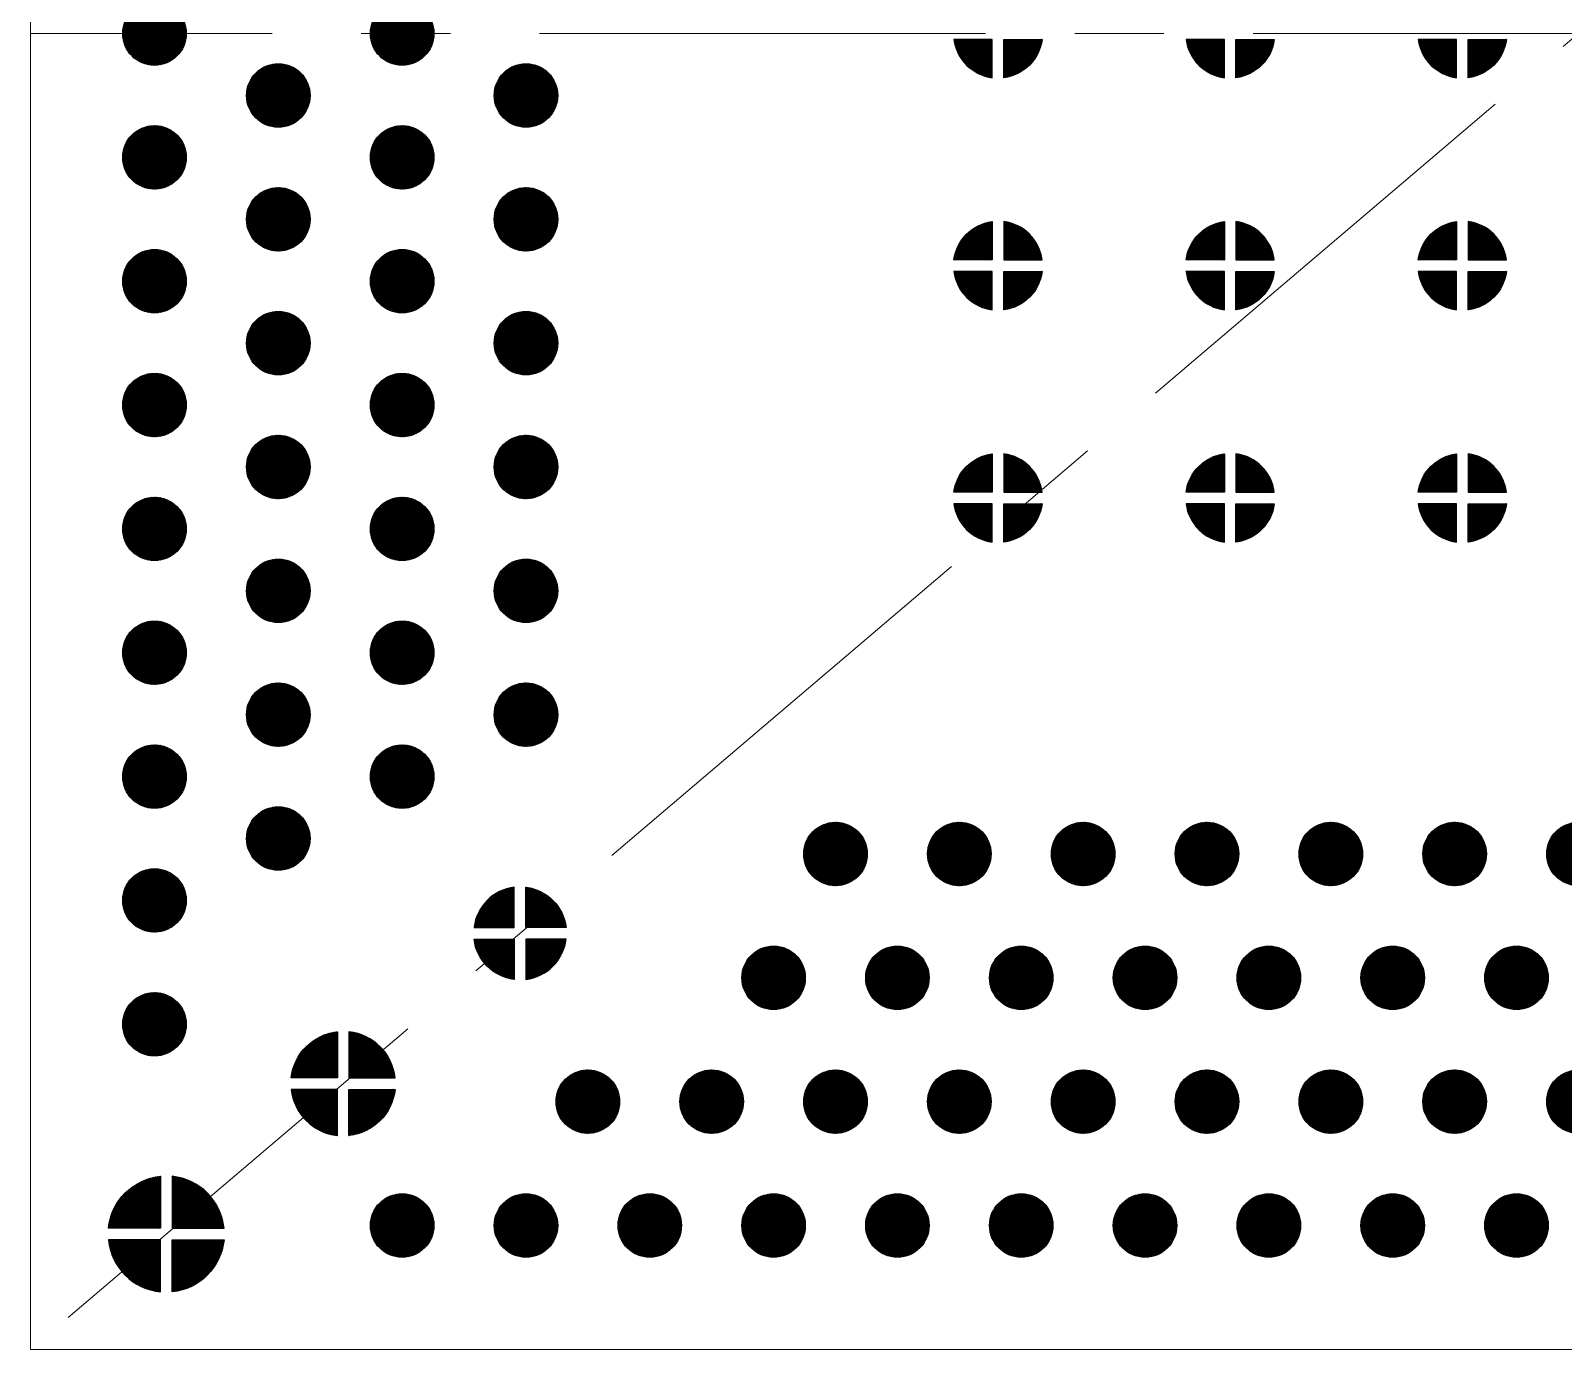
# Model space of a CAD drawing. Extents: x 0 to 271, y -103 to 160.
# Drawn here: x 0 to 19.8, y 0 to 17.04 of the extents above; entities that cross this region are included whole.
import ezdxf

# ---------------------------------------------------------------- set-up
doc = ezdxf.new("R2010")
doc.units = 0
doc.header["$LTSCALE"] = 15.367
doc.header["$MEASUREMENT"] = 0
doc.linetypes.add('CENTER', pattern=[0.6, 0.375, -0.075, 0.075, -0.075])
doc.layers.get('0').update_dxf_attribs({"linetype": 'CONTINUOUS'})
doc.layers.add('03___PRT_ALL_CURVES', color=7, linetype='CONTINUOUS')
pattern_1 = [(225, (-36.772168, 67.761046), (-0.0088388348, 0.0088388348), []), (135, (-36.772168, 67.761046), (0.0088388348, 0.0088388348), [])]

msp = doc.modelspace()

# ---------------------------------------------------------------- hatches: boundary and pattern name
h = msp.add_hatch()
h.set_pattern_fill('ANSI37', color=34, scale=0.1, angle=90, style=0)
h.set_pattern_definition([(135, (-39.972168, -49.161046), (-0.0088388348, -0.0088388348), []), (225, (-39.972168, -49.161046), (0.0088388348, -0.0088388348), [])])
h.paths.add_polyline_path([(2.01, 17, 1), (1.19, 17, 1)])
h = msp.add_hatch()
h.set_pattern_fill('ANSI37', color=34, scale=0.1, angle=90, style=0)
h.set_pattern_definition([(135, (-36.772168, -49.161046), (-0.0088388348, -0.0088388348), []), (225, (-36.772168, -49.161046), (0.0088388348, -0.0088388348), [])])
h.paths.add_polyline_path([(5.21, 17, 1), (4.39, 17, 1)])
h = msp.add_hatch()
h.set_pattern_fill('ANSI37', color=34, scale=0.1, angle=90, style=0)
h.set_pattern_definition([(45, (61.772168, -39.761046), (0.0088388348, -0.0088388348), []), (315, (61.772168, -39.761046), (-0.0088388348, -0.0088388348), [])])
edge = h.paths.add_edge_path()
edge.add_line((12.425, 16.43), (12.425, 16.925))
edge.add_line((12.425, 16.925), (11.93, 16.925))
edge.add_arc((12.5, 17), 0.575, 187.4947, 262.5053)
h = msp.add_hatch()
h.set_pattern_fill('ANSI37', color=34, scale=0.1, angle=90, style=0)
h.set_pattern_definition([(135, (-36.772168, -39.761046), (-0.0088388348, -0.0088388348), []), (225, (-36.772168, -39.761046), (0.0088388348, -0.0088388348), [])])
edge = h.paths.add_edge_path()
edge.add_line((12.575, 16.43), (12.575, 16.925))
edge.add_line((12.575, 16.925), (13.07, 16.925))
edge.add_arc((12.5, 17), 0.575, 277.4947, 352.5053, ccw=False)
h = msp.add_hatch()
h.set_pattern_fill('ANSI37', color=34, scale=0.1, angle=90, style=0)
h.set_pattern_definition([(45, (64.772168, -39.761046), (0.0088388348, -0.0088388348), []), (315, (64.772168, -39.761046), (-0.0088388348, -0.0088388348), [])])
edge = h.paths.add_edge_path()
edge.add_line((15.425, 16.43), (15.425, 16.925))
edge.add_line((15.425, 16.925), (14.93, 16.925))
edge.add_arc((15.5, 17), 0.575, 187.4947, 262.5053)
h = msp.add_hatch()
h.set_pattern_fill('ANSI37', color=34, scale=0.1, angle=90, style=0)
h.set_pattern_definition([(135, (-33.772168, -39.761046), (-0.0088388348, -0.0088388348), []), (225, (-33.772168, -39.761046), (0.0088388348, -0.0088388348), [])])
edge = h.paths.add_edge_path()
edge.add_line((15.575, 16.43), (15.575, 16.925))
edge.add_line((15.575, 16.925), (16.07, 16.925))
edge.add_arc((15.5, 17), 0.575, 277.4947, 352.5053, ccw=False)
h = msp.add_hatch()
h.set_pattern_fill('ANSI37', color=34, scale=0.1, angle=90, style=0)
h.set_pattern_definition([(45, (67.772168, -39.761046), (0.0088388348, -0.0088388348), []), (315, (67.772168, -39.761046), (-0.0088388348, -0.0088388348), [])])
edge = h.paths.add_edge_path()
edge.add_line((18.425, 16.43), (18.425, 16.925))
edge.add_line((18.425, 16.925), (17.93, 16.925))
edge.add_arc((18.5, 17), 0.575, 187.4947, 262.5053)
h = msp.add_hatch()
h.set_pattern_fill('ANSI37', color=34, scale=0.1, angle=90, style=0)
h.set_pattern_definition([(135, (-30.772168, -39.761046), (-0.0088388348, -0.0088388348), []), (225, (-30.772168, -39.761046), (0.0088388348, -0.0088388348), [])])
edge = h.paths.add_edge_path()
edge.add_line((18.575, 16.43), (18.575, 16.925))
edge.add_line((18.575, 16.925), (19.07, 16.925))
edge.add_arc((18.5, 17), 0.575, 277.4947, 352.5053, ccw=False)
h = msp.add_hatch()
h.set_pattern_fill('ANSI37', color=34, scale=0.1, angle=90, style=0)
h.set_pattern_definition([(135, (-38.372168, -49.961046), (-0.0088388348, -0.0088388348), []), (225, (-38.372168, -49.961046), (0.0088388348, -0.0088388348), [])])
h.paths.add_polyline_path([(3.61, 16.2, 1), (2.79, 16.2, 1)])
h = msp.add_hatch()
h.set_pattern_fill('ANSI37', color=34, scale=0.1, angle=90, style=0)
h.set_pattern_definition([(135, (-35.172168, -49.961046), (-0.0088388348, -0.0088388348), []), (225, (-35.172168, -49.961046), (0.0088388348, -0.0088388348), [])])
h.paths.add_polyline_path([(6.81, 16.2, 1), (5.99, 16.2, 1)])
h = msp.add_hatch()
h.set_pattern_fill('ANSI37', color=34, scale=0.1, angle=90, style=0)
h.set_pattern_definition([(135, (-39.972168, -50.761046), (-0.0088388348, -0.0088388348), []), (225, (-39.972168, -50.761046), (0.0088388348, -0.0088388348), [])])
h.paths.add_polyline_path([(2.01, 15.4, 1), (1.19, 15.4, 1)])
h = msp.add_hatch()
h.set_pattern_fill('ANSI37', color=34, scale=0.1, angle=90, style=0)
h.set_pattern_definition([(135, (-36.772168, -50.761046), (-0.0088388348, -0.0088388348), []), (225, (-36.772168, -50.761046), (0.0088388348, -0.0088388348), [])])
h.paths.add_polyline_path([(5.21, 15.4, 1), (4.39, 15.4, 1)])
h = msp.add_hatch()
h.set_pattern_fill('ANSI37', color=34, scale=0.1, angle=90, style=0)
h.set_pattern_definition([(135, (-38.372168, -51.561046), (-0.0088388348, -0.0088388348), []), (225, (-38.372168, -51.561046), (0.0088388348, -0.0088388348), [])])
h.paths.add_polyline_path([(3.61, 14.6, 1), (2.79, 14.6, 1)])
h = msp.add_hatch()
h.set_pattern_fill('ANSI37', color=34, scale=0.1, angle=90, style=0)
h.set_pattern_definition([(135, (-35.172168, -51.561046), (-0.0088388348, -0.0088388348), []), (225, (-35.172168, -51.561046), (0.0088388348, -0.0088388348), [])])
h.paths.add_polyline_path([(6.81, 14.6, 1), (5.99, 14.6, 1)])
h = msp.add_hatch()
h.set_pattern_fill('ANSI37', color=34, scale=0.1, angle=90, style=0)
h.set_pattern_definition([(315, (61.772168, 70.761046), (0.0088388348, 0.0088388348), []), (45, (61.772168, 70.761046), (-0.0088388348, 0.0088388348), [])])
edge = h.paths.add_edge_path()
edge.add_line((12.425, 14.57), (12.425, 14.075))
edge.add_line((12.425, 14.075), (11.93, 14.075))
edge.add_arc((12.5, 14), 0.575, 97.4947, 172.5053, ccw=False)
h = msp.add_hatch()
h.set_pattern_fill('ANSI37', color=34, scale=0.1, angle=90, style=0)
h.set_pattern_definition([(225, (-36.772168, 70.761046), (-0.0088388348, 0.0088388348), []), (135, (-36.772168, 70.761046), (0.0088388348, 0.0088388348), [])])
edge = h.paths.add_edge_path()
edge.add_line((12.575, 14.57), (12.575, 14.075))
edge.add_line((12.575, 14.075), (13.07, 14.075))
edge.add_arc((12.5, 14), 0.575, 7.4947, 82.5053)
h = msp.add_hatch()
h.set_pattern_fill('ANSI37', color=34, scale=0.1, angle=90, style=0)
h.set_pattern_definition([(315, (64.772168, 70.761046), (0.0088388348, 0.0088388348), []), (45, (64.772168, 70.761046), (-0.0088388348, 0.0088388348), [])])
edge = h.paths.add_edge_path()
edge.add_line((15.425, 14.57), (15.425, 14.075))
edge.add_line((15.425, 14.075), (14.93, 14.075))
edge.add_arc((15.5, 14), 0.575, 97.4947, 172.5053, ccw=False)
h = msp.add_hatch()
h.set_pattern_fill('ANSI37', color=34, scale=0.1, angle=90, style=0)
h.set_pattern_definition([(225, (-33.772168, 70.761046), (-0.0088388348, 0.0088388348), []), (135, (-33.772168, 70.761046), (0.0088388348, 0.0088388348), [])])
edge = h.paths.add_edge_path()
edge.add_line((15.575, 14.57), (15.575, 14.075))
edge.add_line((15.575, 14.075), (16.07, 14.075))
edge.add_arc((15.5, 14), 0.575, 7.4947, 82.5053)
h = msp.add_hatch()
h.set_pattern_fill('ANSI37', color=34, scale=0.1, angle=90, style=0)
h.set_pattern_definition([(315, (67.772168, 70.761046), (0.0088388348, 0.0088388348), []), (45, (67.772168, 70.761046), (-0.0088388348, 0.0088388348), [])])
edge = h.paths.add_edge_path()
edge.add_line((18.425, 14.57), (18.425, 14.075))
edge.add_line((18.425, 14.075), (17.93, 14.075))
edge.add_arc((18.5, 14), 0.575, 97.4947, 172.5053, ccw=False)
h = msp.add_hatch()
h.set_pattern_fill('ANSI37', color=34, scale=0.1, angle=90, style=0)
h.set_pattern_definition([(225, (-30.772168, 70.761046), (-0.0088388348, 0.0088388348), []), (135, (-30.772168, 70.761046), (0.0088388348, 0.0088388348), [])])
edge = h.paths.add_edge_path()
edge.add_line((18.575, 14.57), (18.575, 14.075))
edge.add_line((18.575, 14.075), (19.07, 14.075))
edge.add_arc((18.5, 14), 0.575, 7.4947, 82.5053)
h = msp.add_hatch()
h.set_pattern_fill('ANSI37', color=34, scale=0.1, angle=90, style=0)
h.set_pattern_definition([(135, (-39.972168, -52.361046), (-0.0088388348, -0.0088388348), []), (225, (-39.972168, -52.361046), (0.0088388348, -0.0088388348), [])])
h.paths.add_polyline_path([(2.01, 13.8, 1), (1.19, 13.8, 1)])
h = msp.add_hatch()
h.set_pattern_fill('ANSI37', color=34, scale=0.1, angle=90, style=0)
h.set_pattern_definition([(135, (-36.772168, -52.361046), (-0.0088388348, -0.0088388348), []), (225, (-36.772168, -52.361046), (0.0088388348, -0.0088388348), [])])
h.paths.add_polyline_path([(5.21, 13.8, 1), (4.39, 13.8, 1)])
h = msp.add_hatch()
h.set_pattern_fill('ANSI37', color=34, scale=0.1, angle=90, style=0)
h.set_pattern_definition([(45, (61.772168, -42.761046), (0.0088388348, -0.0088388348), []), (315, (61.772168, -42.761046), (-0.0088388348, -0.0088388348), [])])
edge = h.paths.add_edge_path()
edge.add_line((12.425, 13.43), (12.425, 13.925))
edge.add_line((12.425, 13.925), (11.93, 13.925))
edge.add_arc((12.5, 14), 0.575, 187.4947, 262.5053)
h = msp.add_hatch()
h.set_pattern_fill('ANSI37', color=34, scale=0.1, angle=90, style=0)
h.set_pattern_definition([(135, (-36.772168, -42.761046), (-0.0088388348, -0.0088388348), []), (225, (-36.772168, -42.761046), (0.0088388348, -0.0088388348), [])])
edge = h.paths.add_edge_path()
edge.add_line((12.575, 13.43), (12.575, 13.925))
edge.add_line((12.575, 13.925), (13.07, 13.925))
edge.add_arc((12.5, 14), 0.575, 277.4947, 352.5053, ccw=False)
h = msp.add_hatch()
h.set_pattern_fill('ANSI37', color=34, scale=0.1, angle=90, style=0)
h.set_pattern_definition([(45, (64.772168, -42.761046), (0.0088388348, -0.0088388348), []), (315, (64.772168, -42.761046), (-0.0088388348, -0.0088388348), [])])
edge = h.paths.add_edge_path()
edge.add_line((15.425, 13.43), (15.425, 13.925))
edge.add_line((15.425, 13.925), (14.93, 13.925))
edge.add_arc((15.5, 14), 0.575, 187.4947, 262.5053)
h = msp.add_hatch()
h.set_pattern_fill('ANSI37', color=34, scale=0.1, angle=90, style=0)
h.set_pattern_definition([(135, (-33.772168, -42.761046), (-0.0088388348, -0.0088388348), []), (225, (-33.772168, -42.761046), (0.0088388348, -0.0088388348), [])])
edge = h.paths.add_edge_path()
edge.add_line((15.575, 13.43), (15.575, 13.925))
edge.add_line((15.575, 13.925), (16.07, 13.925))
edge.add_arc((15.5, 14), 0.575, 277.4947, 352.5053, ccw=False)
h = msp.add_hatch()
h.set_pattern_fill('ANSI37', color=34, scale=0.1, angle=90, style=0)
h.set_pattern_definition([(45, (67.772168, -42.761046), (0.0088388348, -0.0088388348), []), (315, (67.772168, -42.761046), (-0.0088388348, -0.0088388348), [])])
edge = h.paths.add_edge_path()
edge.add_line((18.425, 13.43), (18.425, 13.925))
edge.add_line((18.425, 13.925), (17.93, 13.925))
edge.add_arc((18.5, 14), 0.575, 187.4947, 262.5053)
h = msp.add_hatch()
h.set_pattern_fill('ANSI37', color=34, scale=0.1, angle=90, style=0)
h.set_pattern_definition([(135, (-30.772168, -42.761046), (-0.0088388348, -0.0088388348), []), (225, (-30.772168, -42.761046), (0.0088388348, -0.0088388348), [])])
edge = h.paths.add_edge_path()
edge.add_line((18.575, 13.43), (18.575, 13.925))
edge.add_line((18.575, 13.925), (19.07, 13.925))
edge.add_arc((18.5, 14), 0.575, 277.4947, 352.5053, ccw=False)
h = msp.add_hatch()
h.set_pattern_fill('ANSI37', color=34, scale=0.1, angle=90, style=0)
h.set_pattern_definition([(135, (-38.372168, -53.161046), (-0.0088388348, -0.0088388348), []), (225, (-38.372168, -53.161046), (0.0088388348, -0.0088388348), [])])
h.paths.add_polyline_path([(3.61, 13, 1), (2.79, 13, 1)])
h = msp.add_hatch()
h.set_pattern_fill('ANSI37', color=34, scale=0.1, angle=90, style=0)
h.set_pattern_definition([(135, (-35.172168, -53.161046), (-0.0088388348, -0.0088388348), []), (225, (-35.172168, -53.161046), (0.0088388348, -0.0088388348), [])])
h.paths.add_polyline_path([(6.81, 13, 1), (5.99, 13, 1)])
h = msp.add_hatch()
h.set_pattern_fill('ANSI37', color=34, scale=0.1, angle=90, style=0)
h.set_pattern_definition([(135, (-39.972168, -53.961046), (-0.0088388348, -0.0088388348), []), (225, (-39.972168, -53.961046), (0.0088388348, -0.0088388348), [])])
h.paths.add_polyline_path([(2.01, 12.2, 1), (1.19, 12.2, 1)])
h = msp.add_hatch()
h.set_pattern_fill('ANSI37', color=34, scale=0.1, angle=90, style=0)
h.set_pattern_definition([(135, (-36.772168, -53.961046), (-0.0088388348, -0.0088388348), []), (225, (-36.772168, -53.961046), (0.0088388348, -0.0088388348), [])])
h.paths.add_polyline_path([(5.21, 12.2, 1), (4.39, 12.2, 1)])
h = msp.add_hatch()
h.set_pattern_fill('ANSI37', color=34, scale=0.1, angle=90, style=0)
h.set_pattern_definition([(135, (-38.372168, -54.761046), (-0.0088388348, -0.0088388348), []), (225, (-38.372168, -54.761046), (0.0088388348, -0.0088388348), [])])
h.paths.add_polyline_path([(3.61, 11.4, 1), (2.79, 11.4, 1)])
h = msp.add_hatch()
h.set_pattern_fill('ANSI37', color=34, scale=0.1, angle=90, style=0)
h.set_pattern_definition([(135, (-35.172168, -54.761046), (-0.0088388348, -0.0088388348), []), (225, (-35.172168, -54.761046), (0.0088388348, -0.0088388348), [])])
h.paths.add_polyline_path([(6.81, 11.4, 1), (5.99, 11.4, 1)])
h = msp.add_hatch()
h.set_pattern_fill('ANSI37', color=34, scale=0.1, angle=90, style=0)
h.set_pattern_definition([(315, (61.772168, 67.761046), (0.0088388348, 0.0088388348), []), (45, (61.772168, 67.761046), (-0.0088388348, 0.0088388348), [])])
edge = h.paths.add_edge_path()
edge.add_line((12.425, 11.57), (12.425, 11.075))
edge.add_line((12.425, 11.075), (11.93, 11.075))
edge.add_arc((12.5, 11), 0.575, 97.4947, 172.5053, ccw=False)
h = msp.add_hatch()
h.set_pattern_fill('ANSI37', color=34, scale=0.1, angle=90, style=0)
h.set_pattern_definition([(225, (-36.772168, 67.761046), (-0.0088388348, 0.0088388348), []), (135, (-36.772168, 67.761046), (0.0088388348, 0.0088388348), [])])
edge = h.paths.add_edge_path()
edge.add_line((12.575, 11.57), (12.575, 11.075))
edge.add_line((12.575, 11.075), (13.07, 11.075))
edge.add_arc((12.5, 11), 0.575, 7.4947, 82.5053)
h = msp.add_hatch()
h.set_pattern_fill('ANSI37', color=34, scale=0.1, angle=90, style=0)
h.set_pattern_definition([(315, (64.772168, 67.761046), (0.0088388348, 0.0088388348), []), (45, (64.772168, 67.761046), (-0.0088388348, 0.0088388348), [])])
edge = h.paths.add_edge_path()
edge.add_line((15.425, 11.57), (15.425, 11.075))
edge.add_line((15.425, 11.075), (14.93, 11.075))
edge.add_arc((15.5, 11), 0.575, 97.4947, 172.5053, ccw=False)
h = msp.add_hatch()
h.set_pattern_fill('ANSI37', color=34, scale=0.1, angle=90, style=0)
h.set_pattern_definition([(225, (-33.772168, 67.761046), (-0.0088388348, 0.0088388348), []), (135, (-33.772168, 67.761046), (0.0088388348, 0.0088388348), [])])
edge = h.paths.add_edge_path()
edge.add_line((15.575, 11.57), (15.575, 11.075))
edge.add_line((15.575, 11.075), (16.07, 11.075))
edge.add_arc((15.5, 11), 0.575, 7.4947, 82.5053)
h = msp.add_hatch()
h.set_pattern_fill('ANSI37', color=34, scale=0.1, angle=90, style=0)
h.set_pattern_definition([(315, (67.772168, 67.761046), (0.0088388348, 0.0088388348), []), (45, (67.772168, 67.761046), (-0.0088388348, 0.0088388348), [])])
edge = h.paths.add_edge_path()
edge.add_line((18.425, 11.57), (18.425, 11.075))
edge.add_line((18.425, 11.075), (17.93, 11.075))
edge.add_arc((18.5, 11), 0.575, 97.4947, 172.5053, ccw=False)
h = msp.add_hatch()
h.set_pattern_fill('ANSI37', color=34, scale=0.1, angle=90, style=0)
h.set_pattern_definition([(225, (-30.772168, 67.761046), (-0.0088388348, 0.0088388348), []), (135, (-30.772168, 67.761046), (0.0088388348, 0.0088388348), [])])
edge = h.paths.add_edge_path()
edge.add_line((18.575, 11.57), (18.575, 11.075))
edge.add_line((18.575, 11.075), (19.07, 11.075))
edge.add_arc((18.5, 11), 0.575, 7.4947, 82.5053)
h = msp.add_hatch()
h.set_pattern_fill('ANSI37', color=34, scale=0.1, angle=90, style=0)
h.set_pattern_definition([(135, (-39.972168, -55.561046), (-0.0088388348, -0.0088388348), []), (225, (-39.972168, -55.561046), (0.0088388348, -0.0088388348), [])])
h.paths.add_polyline_path([(2.01, 10.6, 1), (1.19, 10.6, 1)])
h = msp.add_hatch()
h.set_pattern_fill('ANSI37', color=34, scale=0.1, angle=90, style=0)
h.set_pattern_definition([(135, (-36.772168, -55.561046), (-0.0088388348, -0.0088388348), []), (225, (-36.772168, -55.561046), (0.0088388348, -0.0088388348), [])])
h.paths.add_polyline_path([(5.21, 10.6, 1), (4.39, 10.6, 1)])
h = msp.add_hatch()
h.set_pattern_fill('ANSI37', color=34, scale=0.1, angle=90, style=0)
h.set_pattern_definition([(45, (61.772168, -45.761046), (0.0088388348, -0.0088388348), []), (315, (61.772168, -45.761046), (-0.0088388348, -0.0088388348), [])])
edge = h.paths.add_edge_path()
edge.add_line((12.425, 10.43), (12.425, 10.925))
edge.add_line((12.425, 10.925), (11.93, 10.925))
edge.add_arc((12.5, 11), 0.575, 187.4947, 262.5053)
h = msp.add_hatch()
h.set_pattern_fill('ANSI37', color=34, scale=0.1, angle=90, style=0)
h.set_pattern_definition([(135, (-36.772168, -45.761046), (-0.0088388348, -0.0088388348), []), (225, (-36.772168, -45.761046), (0.0088388348, -0.0088388348), [])])
edge = h.paths.add_edge_path()
edge.add_line((12.575, 10.43), (12.575, 10.925))
edge.add_line((12.575, 10.925), (13.07, 10.925))
edge.add_arc((12.5, 11), 0.575, 277.4947, 352.5053, ccw=False)
h = msp.add_hatch()
h.set_pattern_fill('ANSI37', color=34, scale=0.1, angle=90, style=0)
h.set_pattern_definition([(45, (64.772168, -45.761046), (0.0088388348, -0.0088388348), []), (315, (64.772168, -45.761046), (-0.0088388348, -0.0088388348), [])])
edge = h.paths.add_edge_path()
edge.add_line((15.425, 10.43), (15.425, 10.925))
edge.add_line((15.425, 10.925), (14.93, 10.925))
edge.add_arc((15.5, 11), 0.575, 187.4947, 262.5053)
h = msp.add_hatch()
h.set_pattern_fill('ANSI37', color=34, scale=0.1, angle=90, style=0)
h.set_pattern_definition([(135, (-33.772168, -45.761046), (-0.0088388348, -0.0088388348), []), (225, (-33.772168, -45.761046), (0.0088388348, -0.0088388348), [])])
edge = h.paths.add_edge_path()
edge.add_line((15.575, 10.43), (15.575, 10.925))
edge.add_line((15.575, 10.925), (16.07, 10.925))
edge.add_arc((15.5, 11), 0.575, 277.4947, 352.5053, ccw=False)
h = msp.add_hatch()
h.set_pattern_fill('ANSI37', color=34, scale=0.1, angle=90, style=0)
h.set_pattern_definition([(45, (67.772168, -45.761046), (0.0088388348, -0.0088388348), []), (315, (67.772168, -45.761046), (-0.0088388348, -0.0088388348), [])])
edge = h.paths.add_edge_path()
edge.add_line((18.425, 10.43), (18.425, 10.925))
edge.add_line((18.425, 10.925), (17.93, 10.925))
edge.add_arc((18.5, 11), 0.575, 187.4947, 262.5053)
h = msp.add_hatch()
h.set_pattern_fill('ANSI37', color=34, scale=0.1, angle=90, style=0)
h.set_pattern_definition([(135, (-30.772168, -45.761046), (-0.0088388348, -0.0088388348), []), (225, (-30.772168, -45.761046), (0.0088388348, -0.0088388348), [])])
edge = h.paths.add_edge_path()
edge.add_line((18.575, 10.43), (18.575, 10.925))
edge.add_line((18.575, 10.925), (19.07, 10.925))
edge.add_arc((18.5, 11), 0.575, 277.4947, 352.5053, ccw=False)
h = msp.add_hatch()
h.set_pattern_fill('ANSI37', color=34, scale=0.1, angle=90, style=0)
h.set_pattern_definition([(135, (-38.372168, -56.361046), (-0.0088388348, -0.0088388348), []), (225, (-38.372168, -56.361046), (0.0088388348, -0.0088388348), [])])
h.paths.add_polyline_path([(3.61, 9.8, 1), (2.79, 9.8, 1)])
h = msp.add_hatch()
h.set_pattern_fill('ANSI37', color=34, scale=0.1, angle=90, style=0)
h.set_pattern_definition([(135, (-35.172168, -56.361046), (-0.0088388348, -0.0088388348), []), (225, (-35.172168, -56.361046), (0.0088388348, -0.0088388348), [])])
h.paths.add_polyline_path([(6.81, 9.8, 1), (5.99, 9.8, 1)])
h = msp.add_hatch()
h.set_pattern_fill('ANSI37', color=34, scale=0.1, angle=90, style=0)
h.set_pattern_definition([(135, (-39.972168, -57.161046), (-0.0088388348, -0.0088388348), []), (225, (-39.972168, -57.161046), (0.0088388348, -0.0088388348), [])])
h.paths.add_polyline_path([(2.01, 9, 1), (1.19, 9, 1)])
h = msp.add_hatch()
h.set_pattern_fill('ANSI37', color=34, scale=0.1, angle=90, style=0)
h.set_pattern_definition([(135, (-36.772168, -57.161046), (-0.0088388348, -0.0088388348), []), (225, (-36.772168, -57.161046), (0.0088388348, -0.0088388348), [])])
h.paths.add_polyline_path([(5.21, 9, 1), (4.39, 9, 1)])
h = msp.add_hatch()
h.set_pattern_fill('ANSI37', color=34, scale=0.1, angle=90, style=0)
h.set_pattern_definition([(135, (-38.372168, -57.961046), (-0.0088388348, -0.0088388348), []), (225, (-38.372168, -57.961046), (0.0088388348, -0.0088388348), [])])
h.paths.add_polyline_path([(3.61, 8.2, 1), (2.79, 8.2, 1)])
h = msp.add_hatch()
h.set_pattern_fill('ANSI37', color=34, scale=0.1, angle=90, style=0)
h.set_pattern_definition([(135, (-35.172168, -57.961046), (-0.0088388348, -0.0088388348), []), (225, (-35.172168, -57.961046), (0.0088388348, -0.0088388348), [])])
h.paths.add_polyline_path([(6.81, 8.2, 1), (5.99, 8.2, 1)])
h = msp.add_hatch()
h.set_pattern_fill('ANSI37', color=34, scale=0.1, angle=90, style=0)
h.set_pattern_definition([(135, (-39.972168, -58.761046), (-0.0088388348, -0.0088388348), []), (225, (-39.972168, -58.761046), (0.0088388348, -0.0088388348), [])])
h.paths.add_polyline_path([(2.01, 7.4, 1), (1.19, 7.4, 1)])
h = msp.add_hatch()
h.set_pattern_fill('ANSI37', color=34, scale=0.1, angle=90, style=0)
h.set_pattern_definition([(135, (-36.772168, -58.761046), (-0.0088388348, -0.0088388348), []), (225, (-36.772168, -58.761046), (0.0088388348, -0.0088388348), [])])
h.paths.add_polyline_path([(5.21, 7.4, 1), (4.39, 7.4, 1)])
h = msp.add_hatch()
h.set_pattern_fill('ANSI37', color=34, scale=0.1, angle=90, style=0)
h.set_pattern_definition([(135, (-38.372168, -59.561046), (-0.0088388348, -0.0088388348), []), (225, (-38.372168, -59.561046), (0.0088388348, -0.0088388348), [])])
h.paths.add_polyline_path([(3.61, 6.6, 1), (2.79, 6.6, 1)])
h = msp.add_hatch()
h.set_pattern_fill('ANSI37', color=34, scale=0.1, angle=90, style=0)
h.set_pattern_definition([(135, (-31.172168, -59.761046), (-0.0088388348, -0.0088388348), []), (225, (-31.172168, -59.761046), (0.0088388348, -0.0088388348), [])])
h.paths.add_polyline_path([(10.81, 6.4, 1), (9.99, 6.4, 1)])
h = msp.add_hatch()
h.set_pattern_fill('ANSI37', color=34, scale=0.1, angle=90, style=0)
h.set_pattern_definition([(135, (-29.572168, -59.761046), (-0.0088388348, -0.0088388348), []), (225, (-29.572168, -59.761046), (0.0088388348, -0.0088388348), [])])
h.paths.add_polyline_path([(12.41, 6.4, 1), (11.59, 6.4, 1)])
h = msp.add_hatch()
h.set_pattern_fill('ANSI37', color=34, scale=0.1, angle=90, style=0)
h.set_pattern_definition([(135, (-27.972168, -59.761046), (-0.0088388348, -0.0088388348), []), (225, (-27.972168, -59.761046), (0.0088388348, -0.0088388348), [])])
h.paths.add_polyline_path([(14.01, 6.4, 1), (13.19, 6.4, 1)])
h = msp.add_hatch()
h.set_pattern_fill('ANSI37', color=34, scale=0.1, angle=90, style=0)
h.set_pattern_definition([(135, (-26.372168, -59.761046), (-0.0088388348, -0.0088388348), []), (225, (-26.372168, -59.761046), (0.0088388348, -0.0088388348), [])])
h.paths.add_polyline_path([(15.61, 6.4, 1), (14.79, 6.4, 1)])
h = msp.add_hatch()
h.set_pattern_fill('ANSI37', color=34, scale=0.1, angle=90, style=0)
h.set_pattern_definition([(135, (-24.772168, -59.761046), (-0.0088388348, -0.0088388348), []), (225, (-24.772168, -59.761046), (0.0088388348, -0.0088388348), [])])
h.paths.add_polyline_path([(17.21, 6.4, 1), (16.39, 6.4, 1)])
h = msp.add_hatch()
h.set_pattern_fill('ANSI37', color=34, scale=0.1, angle=90, style=0)
h.set_pattern_definition([(135, (-23.172168, -59.761046), (-0.0088388348, -0.0088388348), []), (225, (-23.172168, -59.761046), (0.0088388348, -0.0088388348), [])])
h.paths.add_polyline_path([(18.81, 6.4, 1), (17.99, 6.4, 1)])
h = msp.add_hatch()
h.set_pattern_fill('ANSI37', color=34, scale=0.1, angle=90, style=0)
h.set_pattern_definition([(135, (-21.572168, -59.761046), (-0.0088388348, -0.0088388348), []), (225, (-21.572168, -59.761046), (0.0088388348, -0.0088388348), [])])
h.paths.add_polyline_path([(20.41, 6.4, 1), (19.59, 6.4, 1)])
h = msp.add_hatch()
h.set_pattern_fill('ANSI37', color=34, scale=0.1, angle=90, style=0)
h.set_pattern_definition([(135, (-39.972168, -60.361046), (-0.0088388348, -0.0088388348), []), (225, (-39.972168, -60.361046), (0.0088388348, -0.0088388348), [])])
h.paths.add_polyline_path([(2.01, 5.8, 1), (1.19, 5.8, 1)])
h = msp.add_hatch()
h.set_pattern_fill('ANSI37', color=34, scale=0.1, angle=90, style=0)
h.set_pattern_definition([(315, (49.42036, 67.761046), (0.0088388348, 0.0088388348), []), (45, (49.42036, 67.761046), (-0.0088388348, 0.0088388348), [])])
edge = h.paths.add_edge_path()
edge.add_arc((6.324, 5.375), 0.6, 97.1808, 172.8192)
edge.add_line((5.729, 5.45), (6.249, 5.45))
edge.add_line((6.249, 5.45), (6.249, 5.971))
h = msp.add_hatch()
h.set_pattern_fill('ANSI37', color=34, scale=0.1, angle=90, style=0)
h.set_pattern_definition(pattern_1)
edge = h.paths.add_edge_path()
edge.add_arc((6.324, 5.375), 0.6, 7.1808, 82.8192, ccw=False)
edge.add_line((6.919, 5.45), (6.399, 5.45))
edge.add_line((6.399, 5.45), (6.399, 5.971))
h = msp.add_hatch()
h.set_pattern_fill('ANSI37', color=34, scale=0.1, angle=90, style=0)
h.set_pattern_definition([(45, (49.42036, -57.010083), (0.0088388348, -0.0088388348), []), (315, (49.42036, -57.010083), (-0.0088388348, -0.0088388348), [])])
edge = h.paths.add_edge_path()
edge.add_arc((6.324, 5.375), 0.6, 187.1808, 262.8192, ccw=False)
edge.add_line((5.729, 5.3), (6.249, 5.3))
edge.add_line((6.249, 5.3), (6.249, 4.78))
h = msp.add_hatch()
h.set_pattern_fill('ANSI37', color=34, scale=0.1, angle=90, style=0)
h.set_pattern_definition([(135, (-36.772168, -57.010083), (-0.0088388348, -0.0088388348), []), (225, (-36.772168, -57.010083), (0.0088388348, -0.0088388348), [])])
edge = h.paths.add_edge_path()
edge.add_arc((6.324, 5.375), 0.6, 277.1808, 352.8192)
edge.add_line((6.919, 5.3), (6.399, 5.3))
edge.add_line((6.399, 5.3), (6.399, 4.78))
h = msp.add_hatch()
h.set_pattern_fill('ANSI37', color=34, scale=0.1, angle=90, style=0)
h.set_pattern_definition([(135, (-31.972168, -61.361046), (-0.0088388348, -0.0088388348), []), (225, (-31.972168, -61.361046), (0.0088388348, -0.0088388348), [])])
h.paths.add_polyline_path([(10.01, 4.8, 1), (9.19, 4.8, 1)])
h = msp.add_hatch()
h.set_pattern_fill('ANSI37', color=34, scale=0.1, angle=90, style=0)
h.set_pattern_definition([(135, (-30.372168, -61.361046), (-0.0088388348, -0.0088388348), []), (225, (-30.372168, -61.361046), (0.0088388348, -0.0088388348), [])])
h.paths.add_polyline_path([(11.61, 4.8, 1), (10.79, 4.8, 1)])
h = msp.add_hatch()
h.set_pattern_fill('ANSI37', color=34, scale=0.1, angle=90, style=0)
h.set_pattern_definition([(135, (-28.772168, -61.361046), (-0.0088388348, -0.0088388348), []), (225, (-28.772168, -61.361046), (0.0088388348, -0.0088388348), [])])
h.paths.add_polyline_path([(13.21, 4.8, 1), (12.39, 4.8, 1)])
h = msp.add_hatch()
h.set_pattern_fill('ANSI37', color=34, scale=0.1, angle=90, style=0)
h.set_pattern_definition([(135, (-27.172168, -61.361046), (-0.0088388348, -0.0088388348), []), (225, (-27.172168, -61.361046), (0.0088388348, -0.0088388348), [])])
h.paths.add_polyline_path([(14.81, 4.8, 1), (13.99, 4.8, 1)])
h = msp.add_hatch()
h.set_pattern_fill('ANSI37', color=34, scale=0.1, angle=90, style=0)
h.set_pattern_definition([(135, (-25.572168, -61.361046), (-0.0088388348, -0.0088388348), []), (225, (-25.572168, -61.361046), (0.0088388348, -0.0088388348), [])])
h.paths.add_polyline_path([(16.41, 4.8, 1), (15.59, 4.8, 1)])
h = msp.add_hatch()
h.set_pattern_fill('ANSI37', color=34, scale=0.1, angle=90, style=0)
h.set_pattern_definition([(135, (-23.972168, -61.361046), (-0.0088388348, -0.0088388348), []), (225, (-23.972168, -61.361046), (0.0088388348, -0.0088388348), [])])
h.paths.add_polyline_path([(18.01, 4.8, 1), (17.19, 4.8, 1)])
h = msp.add_hatch()
h.set_pattern_fill('ANSI37', color=34, scale=0.1, angle=90, style=0)
h.set_pattern_definition([(135, (-22.372168, -61.361046), (-0.0088388348, -0.0088388348), []), (225, (-22.372168, -61.361046), (0.0088388348, -0.0088388348), [])])
h.paths.add_polyline_path([(19.61, 4.8, 1), (18.79, 4.8, 1)])
h = msp.add_hatch()
h.set_pattern_fill('ANSI37', color=34, scale=0.1, angle=90, style=0)
h.set_pattern_definition([(135, (-39.972168, -61.961046), (-0.0088388348, -0.0088388348), []), (225, (-39.972168, -61.961046), (0.0088388348, -0.0088388348), [])])
h.paths.add_polyline_path([(2.01, 4.2, 1), (1.19, 4.2, 1)])
h = msp.add_hatch()
h.set_pattern_fill('ANSI37', color=34, scale=0.1, angle=90, style=0)
h.set_pattern_definition([(315, (44.848724, 67.761046), (0.0088388348, 0.0088388348), []), (45, (44.848724, 67.761046), (-0.0088388348, 0.0088388348), [])])
edge = h.paths.add_edge_path()
edge.add_line((3.963, 3.508), (3.367, 3.508))
edge.add_arc((4.038, 3.433), 0.675, 96.3794, 173.6206, ccw=False)
edge.add_line((3.963, 4.103), (3.963, 3.508))
h = msp.add_hatch()
h.set_pattern_fill('ANSI37', color=34, scale=0.1, angle=90, style=0)
h.set_pattern_definition(pattern_1)
edge = h.paths.add_edge_path()
edge.add_line((4.113, 3.508), (4.709, 3.508))
edge.add_arc((4.038, 3.433), 0.675, 6.3794, 83.6206)
edge.add_line((4.113, 4.103), (4.113, 3.508))
h = msp.add_hatch()
h.set_pattern_fill('ANSI37', color=34, scale=0.1, angle=90, style=0)
h.set_pattern_definition([(135, (-34.372168, -62.961046), (-0.0088388348, -0.0088388348), []), (225, (-34.372168, -62.961046), (0.0088388348, -0.0088388348), [])])
h.paths.add_polyline_path([(7.61, 3.2, 1), (6.79, 3.2, 1)])
h = msp.add_hatch()
h.set_pattern_fill('ANSI37', color=34, scale=0.1, angle=90, style=0)
h.set_pattern_definition([(135, (-32.772168, -62.961046), (-0.0088388348, -0.0088388348), []), (225, (-32.772168, -62.961046), (0.0088388348, -0.0088388348), [])])
h.paths.add_polyline_path([(9.21, 3.2, 1), (8.39, 3.2, 1)])
h = msp.add_hatch()
h.set_pattern_fill('ANSI37', color=34, scale=0.1, angle=90, style=0)
h.set_pattern_definition([(135, (-31.172168, -62.961046), (-0.0088388348, -0.0088388348), []), (225, (-31.172168, -62.961046), (0.0088388348, -0.0088388348), [])])
h.paths.add_polyline_path([(10.81, 3.2, 1), (9.99, 3.2, 1)])
h = msp.add_hatch()
h.set_pattern_fill('ANSI37', color=34, scale=0.1, angle=90, style=0)
h.set_pattern_definition([(135, (-29.572168, -62.961046), (-0.0088388348, -0.0088388348), []), (225, (-29.572168, -62.961046), (0.0088388348, -0.0088388348), [])])
h.paths.add_polyline_path([(12.41, 3.2, 1), (11.59, 3.2, 1)])
h = msp.add_hatch()
h.set_pattern_fill('ANSI37', color=34, scale=0.1, angle=90, style=0)
h.set_pattern_definition([(135, (-27.972168, -62.961046), (-0.0088388348, -0.0088388348), []), (225, (-27.972168, -62.961046), (0.0088388348, -0.0088388348), [])])
h.paths.add_polyline_path([(14.01, 3.2, 1), (13.19, 3.2, 1)])
h = msp.add_hatch()
h.set_pattern_fill('ANSI37', color=34, scale=0.1, angle=90, style=0)
h.set_pattern_definition([(135, (-26.372168, -62.961046), (-0.0088388348, -0.0088388348), []), (225, (-26.372168, -62.961046), (0.0088388348, -0.0088388348), [])])
h.paths.add_polyline_path([(15.61, 3.2, 1), (14.79, 3.2, 1)])
h = msp.add_hatch()
h.set_pattern_fill('ANSI37', color=34, scale=0.1, angle=90, style=0)
h.set_pattern_definition([(135, (-24.772168, -62.961046), (-0.0088388348, -0.0088388348), []), (225, (-24.772168, -62.961046), (0.0088388348, -0.0088388348), [])])
h.paths.add_polyline_path([(17.21, 3.2, 1), (16.39, 3.2, 1)])
h = msp.add_hatch()
h.set_pattern_fill('ANSI37', color=34, scale=0.1, angle=90, style=0)
h.set_pattern_definition([(135, (-23.172168, -62.961046), (-0.0088388348, -0.0088388348), []), (225, (-23.172168, -62.961046), (0.0088388348, -0.0088388348), [])])
h.paths.add_polyline_path([(18.81, 3.2, 1), (17.99, 3.2, 1)])
h = msp.add_hatch()
h.set_pattern_fill('ANSI37', color=34, scale=0.1, angle=90, style=0)
h.set_pattern_definition([(135, (-21.572168, -62.961046), (-0.0088388348, -0.0088388348), []), (225, (-21.572168, -62.961046), (0.0088388348, -0.0088388348), [])])
h.paths.add_polyline_path([(20.41, 3.2, 1), (19.59, 3.2, 1)])
h = msp.add_hatch()
h.set_pattern_fill('ANSI37', color=34, scale=0.1, angle=90, style=0)
h.set_pattern_definition([(45, (44.848724, -60.895973), (0.0088388348, -0.0088388348), []), (315, (44.848724, -60.895973), (-0.0088388348, -0.0088388348), [])])
edge = h.paths.add_edge_path()
edge.add_line((3.963, 3.358), (3.367, 3.358))
edge.add_arc((4.038, 3.433), 0.675, 186.3794, 263.6206)
edge.add_line((3.963, 2.762), (3.963, 3.358))
h = msp.add_hatch()
h.set_pattern_fill('ANSI37', color=34, scale=0.1, angle=90, style=0)
h.set_pattern_definition([(135, (-36.772168, -60.895973), (-0.0088388348, -0.0088388348), []), (225, (-36.772168, -60.895973), (0.0088388348, -0.0088388348), [])])
edge = h.paths.add_edge_path()
edge.add_line((4.113, 3.358), (4.709, 3.358))
edge.add_arc((4.038, 3.433), 0.675, 276.3794, 353.6206, ccw=False)
edge.add_line((4.113, 2.762), (4.113, 3.358))
h = msp.add_hatch()
h.set_pattern_fill('ANSI37', color=34, scale=0.1, angle=90, style=0)
h.set_pattern_definition(pattern_1)
edge = h.paths.add_edge_path()
edge.add_line((1.677, 1.565), (1.006, 1.565))
edge.add_arc((1.752, 1.49), 0.75, 95.7392, 174.2608, ccw=False)
edge.add_line((1.677, 2.236), (1.677, 1.565))
h = msp.add_hatch()
h.set_pattern_fill('ANSI37', color=34, scale=0.1, angle=90, style=0)
h.set_pattern_definition([(315, (40.277089, 67.761046), (0.0088388348, 0.0088388348), []), (45, (40.277089, 67.761046), (-0.0088388348, 0.0088388348), [])])
edge = h.paths.add_edge_path()
edge.add_line((1.827, 1.565), (2.499, 1.565))
edge.add_arc((1.752, 1.49), 0.75, 5.7392, 84.2608)
edge.add_line((1.827, 2.236), (1.827, 1.565))
h = msp.add_hatch()
h.set_pattern_fill('ANSI37', color=34, scale=0.1, angle=90, style=0)
h.set_pattern_definition([(135, (-36.772168, -64.561046), (-0.0088388348, -0.0088388348), []), (225, (-36.772168, -64.561046), (0.0088388348, -0.0088388348), [])])
h.paths.add_polyline_path([(5.21, 1.6, 1), (4.39, 1.6, 1)])
h = msp.add_hatch()
h.set_pattern_fill('ANSI37', color=34, scale=0.1, angle=90, style=0)
h.set_pattern_definition([(135, (-35.172168, -64.561046), (-0.0088388348, -0.0088388348), []), (225, (-35.172168, -64.561046), (0.0088388348, -0.0088388348), [])])
h.paths.add_polyline_path([(6.81, 1.6, 1), (5.99, 1.6, 1)])
h = msp.add_hatch()
h.set_pattern_fill('ANSI37', color=34, scale=0.1, angle=90, style=0)
h.set_pattern_definition([(135, (-33.572168, -64.561046), (-0.0088388348, -0.0088388348), []), (225, (-33.572168, -64.561046), (0.0088388348, -0.0088388348), [])])
h.paths.add_polyline_path([(8.41, 1.6, 1), (7.59, 1.6, 1)])
h = msp.add_hatch()
h.set_pattern_fill('ANSI37', color=34, scale=0.1, angle=90, style=0)
h.set_pattern_definition([(135, (-31.972168, -64.561046), (-0.0088388348, -0.0088388348), []), (225, (-31.972168, -64.561046), (0.0088388348, -0.0088388348), [])])
h.paths.add_polyline_path([(10.01, 1.6, 1), (9.19, 1.6, 1)])
h = msp.add_hatch()
h.set_pattern_fill('ANSI37', color=34, scale=0.1, angle=90, style=0)
h.set_pattern_definition([(135, (-30.372168, -64.561046), (-0.0088388348, -0.0088388348), []), (225, (-30.372168, -64.561046), (0.0088388348, -0.0088388348), [])])
h.paths.add_polyline_path([(11.61, 1.6, 1), (10.79, 1.6, 1)])
h = msp.add_hatch()
h.set_pattern_fill('ANSI37', color=34, scale=0.1, angle=90, style=0)
h.set_pattern_definition([(135, (-28.772168, -64.561046), (-0.0088388348, -0.0088388348), []), (225, (-28.772168, -64.561046), (0.0088388348, -0.0088388348), [])])
h.paths.add_polyline_path([(13.21, 1.6, 1), (12.39, 1.6, 1)])
h = msp.add_hatch()
h.set_pattern_fill('ANSI37', color=34, scale=0.1, angle=90, style=0)
h.set_pattern_definition([(135, (-27.172168, -64.561046), (-0.0088388348, -0.0088388348), []), (225, (-27.172168, -64.561046), (0.0088388348, -0.0088388348), [])])
h.paths.add_polyline_path([(14.81, 1.6, 1), (13.99, 1.6, 1)])
h = msp.add_hatch()
h.set_pattern_fill('ANSI37', color=34, scale=0.1, angle=90, style=0)
h.set_pattern_definition([(135, (-25.572168, -64.561046), (-0.0088388348, -0.0088388348), []), (225, (-25.572168, -64.561046), (0.0088388348, -0.0088388348), [])])
h.paths.add_polyline_path([(16.41, 1.6, 1), (15.59, 1.6, 1)])
h = msp.add_hatch()
h.set_pattern_fill('ANSI37', color=34, scale=0.1, angle=90, style=0)
h.set_pattern_definition([(135, (-23.972168, -64.561046), (-0.0088388348, -0.0088388348), []), (225, (-23.972168, -64.561046), (0.0088388348, -0.0088388348), [])])
h.paths.add_polyline_path([(18.01, 1.6, 1), (17.19, 1.6, 1)])
h = msp.add_hatch()
h.set_pattern_fill('ANSI37', color=34, scale=0.1, angle=90, style=0)
h.set_pattern_definition([(135, (-22.372168, -64.561046), (-0.0088388348, -0.0088388348), []), (225, (-22.372168, -64.561046), (0.0088388348, -0.0088388348), [])])
h.paths.add_polyline_path([(19.61, 1.6, 1), (18.79, 1.6, 1)])
h = msp.add_hatch()
h.set_pattern_fill('ANSI37', color=34, scale=0.1, angle=90, style=0)
h.set_pattern_definition([(135, (-36.772168, -64.781864), (-0.0088388348, -0.0088388348), []), (225, (-36.772168, -64.781864), (0.0088388348, -0.0088388348), [])])
edge = h.paths.add_edge_path()
edge.add_line((1.677, 1.415), (1.006, 1.415))
edge.add_arc((1.752, 1.49), 0.75, 185.7392, 264.2608)
edge.add_line((1.677, 0.743), (1.677, 1.415))
h = msp.add_hatch()
h.set_pattern_fill('ANSI37', color=34, scale=0.1, angle=90, style=0)
h.set_pattern_definition([(45, (40.277089, -64.781864), (0.0088388348, -0.0088388348), []), (315, (40.277089, -64.781864), (-0.0088388348, -0.0088388348), [])])
edge = h.paths.add_edge_path()
edge.add_line((1.827, 1.415), (2.499, 1.415))
edge.add_arc((1.752, 1.49), 0.75, 275.7392, 354.2608, ccw=False)
edge.add_line((1.827, 0.743), (1.827, 1.415))

# ---------------------------------------------------------------- linework, layer by layer
at = {"color": 1, "linetype": 'Continuous', "lineweight": 0}
for p, q in [((0, 0), (0, 34)), ((40, 0), (0, 0))]:
    msp.add_line(p, q, dxfattribs=at)
at = {"color": 1, "linetype": 'CENTER', "lineweight": 15}
for p, q in [((40, 34), (0, 0)), ((40, 17), (0, 17))]:
    msp.add_line(p, q, dxfattribs=at)
at = {"layer": '03___PRT_ALL_CURVES', "color": 6, "linetype": 'Continuous', "flags": 128}
for points in [[(12.425, 16.43), (12.425, 16.925), (11.93, 16.925, 0.339506)], [(12.575, 16.43), (12.575, 16.925), (13.07, 16.925, -0.339506)], [(15.425, 16.43), (15.425, 16.925), (14.93, 16.925, 0.339506)], [(15.575, 16.43), (15.575, 16.925), (16.07, 16.925, -0.339506)], [(18.425, 16.43), (18.425, 16.925), (17.93, 16.925, 0.339506)], [(18.575, 16.43), (18.575, 16.925), (19.07, 16.925, -0.339506)], [(12.425, 14.57), (12.425, 14.075), (11.93, 14.075, -0.339506)], [(12.575, 14.57), (12.575, 14.075), (13.07, 14.075, 0.339506)], [(15.425, 14.57), (15.425, 14.075), (14.93, 14.075, -0.339506)], [(15.575, 14.57), (15.575, 14.075), (16.07, 14.075, 0.339506)], [(18.425, 14.57), (18.425, 14.075), (17.93, 14.075, -0.339506)], [(18.575, 14.57), (18.575, 14.075), (19.07, 14.075, 0.339506)], [(12.425, 13.43), (12.425, 13.925), (11.93, 13.925, 0.339506)], [(12.575, 13.43), (12.575, 13.925), (13.07, 13.925, -0.339506)], [(15.425, 13.43), (15.425, 13.925), (14.93, 13.925, 0.339506)], [(15.575, 13.43), (15.575, 13.925), (16.07, 13.925, -0.339506)], [(18.425, 13.43), (18.425, 13.925), (17.93, 13.925, 0.339506)], [(18.575, 13.43), (18.575, 13.925), (19.07, 13.925, -0.339506)], [(12.425, 11.57), (12.425, 11.075), (11.93, 11.075, -0.339506)], [(12.575, 11.57), (12.575, 11.075), (13.07, 11.075, 0.339506)], [(15.425, 11.57), (15.425, 11.075), (14.93, 11.075, -0.339506)], [(15.575, 11.57), (15.575, 11.075), (16.07, 11.075, 0.339506)], [(18.425, 11.57), (18.425, 11.075), (17.93, 11.075, -0.339506)], [(18.575, 11.57), (18.575, 11.075), (19.07, 11.075, 0.339506)], [(12.425, 10.43), (12.425, 10.925), (11.93, 10.925, 0.339506)], [(12.575, 10.43), (12.575, 10.925), (13.07, 10.925, -0.339506)], [(15.425, 10.43), (15.425, 10.925), (14.93, 10.925, 0.339506)], [(15.575, 10.43), (15.575, 10.925), (16.07, 10.925, -0.339506)], [(18.425, 10.43), (18.425, 10.925), (17.93, 10.925, 0.339506)], [(18.575, 10.43), (18.575, 10.925), (19.07, 10.925, -0.339506)], [(6.249, 5.971, 0.342564), (5.729, 5.45), (6.249, 5.45)], [(6.399, 5.971, -0.342564), (6.919, 5.45), (6.399, 5.45)], [(6.249, 4.78, -0.342564), (5.729, 5.3), (6.249, 5.3)], [(6.399, 4.78, 0.342564), (6.919, 5.3), (6.399, 5.3)], [(3.963, 3.508), (3.367, 3.508, -0.350397), (3.963, 4.103)], [(4.113, 3.508), (4.709, 3.508, 0.350397), (4.113, 4.103)], [(3.963, 3.358), (3.367, 3.358, 0.350397), (3.963, 2.762)], [(4.113, 3.358), (4.709, 3.358, -0.350397), (4.113, 2.762)], [(1.677, 1.565), (1.006, 1.565, -0.356682), (1.677, 2.236)], [(1.827, 1.565), (2.499, 1.565, 0.356682), (1.827, 2.236)], [(1.677, 1.415), (1.006, 1.415, 0.356682), (1.677, 0.743)], [(1.827, 1.415), (2.499, 1.415, -0.356682), (1.827, 0.743)]]:
    msp.add_lwpolyline(points, format="xyb", close=True, dxfattribs=at)
at = {"layer": '03___PRT_ALL_CURVES', "color": 6, "linetype": 'Continuous'}
for centre in [(1.6, 17), (4.8, 17), (3.2, 16.2), (6.4, 16.2), (1.6, 15.4), (4.8, 15.4), (3.2, 14.6), (6.4, 14.6), (1.6, 13.8), (4.8, 13.8), (3.2, 13), (6.4, 13), (1.6, 12.2), (4.8, 12.2), (3.2, 11.4), (6.4, 11.4), (1.6, 10.6), (4.8, 10.6), (3.2, 9.8), (6.4, 9.8), (1.6, 9), (4.8, 9), (3.2, 8.2), (6.4, 8.2), (1.6, 7.4), (4.8, 7.4), (3.2, 6.6), (10.4, 6.4), (12, 6.4), (13.6, 6.4), (15.2, 6.4), (16.8, 6.4), (18.4, 6.4), (20, 6.4), (1.6, 5.8), (9.6, 4.8), (11.2, 4.8), (12.8, 4.8), (14.4, 4.8), (16, 4.8), (17.6, 4.8), (19.2, 4.8), (1.6, 4.2), (7.2, 3.2), (8.8, 3.2), (10.4, 3.2), (12, 3.2), (13.6, 3.2), (15.2, 3.2), (16.8, 3.2), (18.4, 3.2), (20, 3.2), (4.8, 1.6), (6.4, 1.6), (8, 1.6), (9.6, 1.6), (11.2, 1.6), (12.8, 1.6), (14.4, 1.6), (16, 1.6), (17.6, 1.6), (19.2, 1.6)]:
    msp.add_circle(centre, 0.41, dxfattribs=at)

doc.saveas('drawing.dxf')
